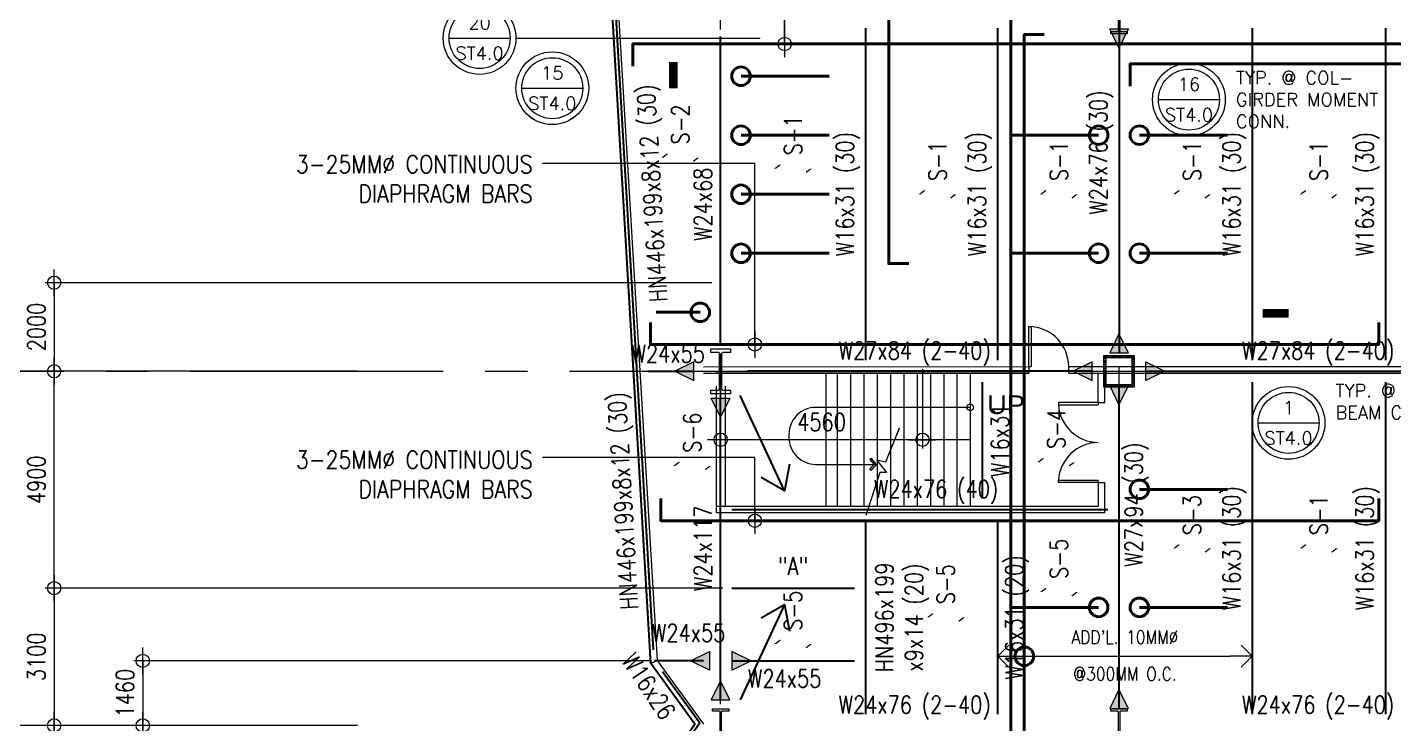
# Model space of a CAD drawing. Header units: millimetres. Extents: x -102066 to 146238, y -50253 to 85631.
# Drawn here: x -77265 to -46398, y 21551 to 37281 of the extents above; entities that cross this region are included whole.
import ezdxf
from ezdxf.enums import TextEntityAlignment as Align

# ---------------------------------------------------------------- set-up
doc = ezdxf.new("R2010")
doc.units = ezdxf.units.MM
doc.header["$MEASUREMENT"] = 0
doc.linetypes.add('CENTER2', pattern=[28.575, 19.05, -3.175, 3.175, -3.175])
doc.layers.get('0').update_dxf_attribs({"lineweight": 0})
for name, color, linetype, lineweight in [('A_ARCHITECTURAL BACKGROUND', 251, 'Continuous', 5), ('COLUMN', 4, 'Continuous', 30), ('D', 1, 'Continuous', 9), ('ELAYOUT', 4, 'Continuous', 9), ('GRIDLINES_DIM', 252, 'Continuous', 5), ('HATCH', 8, 'Continuous', 5), ('S-ANNO-DIMS', 252, 'Continuous', 5), ('S-ANNO-MARK', 2, 'Continuous', 9), ('S-ANNO-NPLT', 7, 'Continuous', 9), ('S-Anno-Symb', 143, 'Continuous', 15), ('S-Anno-Text', 52, 'Continuous', 15), ('S-BEAM', 5, 'Continuous', 30), ('S-BEAM-IDEN', 2, 'Continuous', 9), ('S-BRACE', 2, 'Continuous', 9), ('S-COLS', 2, 'Continuous', 20), ('S-CONN', 1, 'Continuous', 9), ('S_COL', 2, 'Continuous', 20), ('S_DRB', 4, 'Continuous', 40), ('S_GRID LINES', 252, 'Continuous', 5), ('S_SLAB EDGE', 2, 'Continuous', 30)]:
    doc.layers.add(name, color=color, linetype=linetype, lineweight=lineweight)
doc.styles.add('1', font='simplex.shx', dxfattribs={"width": 0.85, "height": 300})
doc.styles.add('ARIALNW', font='ARIALN.TTF')
doc.styles.add('MMTX$0$ESMX$0$X-OPTA1D', font='x-opta1d')
doc.styles.add('ROMANSX', font='ROMANS.shx', dxfattribs={"height": 0.09375})
doc.styles.add('SIMPLEX', font='SIMPLEX.shx', dxfattribs={"width": 0.8, "height": 400})
doc.dimstyles.new('DIM 200', dxfattribs={"dimtxt": 0.36, "dimasz": 0.2, "dimexe": 0.1, "dimexo": 0, "dimgap": 0.08, "dimtad": 1, "dimlfac": 2, "dimrnd": 0.005, "dimzin": 1, "dimdsep": 46, "dimtxsty": 'ARIALNW', "dimcen": 0.09, "dimclrd": 6, "dimclre": 6, "dimclrt": 13, "dimadec": 0, "dimazin": 0, "dimtfac": 1, "dimtofl": 0, "dimtmove": 2, "dimatfit": 3, "dimfxl": 1, "dimtolj": 1, "dimtzin": 0, "dimarcsym": 0})
doc.dimstyles.new('DIM_100', dxfattribs={"dimtxt": 1000, "dimasz": 2, "dimexe": 100, "dimexo": 250, "dimgap": 250, "dimtad": 1, "dimdec": 0, "dimrnd": 1, "dimdsep": 46, "dimtxsty": '1', "dimblk1": 'ESCADIM_ARW', "dimblk2": 'ESCADIM_ARW', "dimsah": 1, "dimcen": 50, "dimclrd": 256, "dimclre": 256, "dimclrt": 52, "dimadec": 0, "dimazin": 0, "dimtfac": 1, "dimtdec": 0, "dimtofl": 0, "dimtmove": 0, "dimatfit": 3, "dimldrblk": 'ESCADIM_ARW', "dimfxl": 1, "dimtolj": 1, "dimtzin": 0, "dimarcsym": 0})
doc.dimstyles.new('DIM_200', dxfattribs={"dimtxt": 400, "dimasz": 2, "dimexe": 200, "dimexo": 200, "dimgap": 200, "dimtad": 1, "dimdec": 0, "dimrnd": 1, "dimzin": 1, "dimdsep": 46, "dimtxsty": 'SIMPLEX', "dimblk1": 'ESCADIM_ARW', "dimblk2": 'ESCADIM_ARW', "dimsah": 1, "dimcen": 50, "dimclrd": 251, "dimclre": 251, "dimclrt": 52, "dimazin": 0, "dimtfac": 1, "dimtdec": 0, "dimtofl": 0, "dimtmove": 0, "dimatfit": 3, "dimldrblk": 'ESCADIM_ARW', "dimfxl": 1, "dimtolj": 1, "dimtzin": 0, "dimarcsym": 0})
doc.dimstyles.new('ESCA', dxfattribs={"dimtxt": 300, "dimasz": 1, "dimexe": 100, "dimexo": 100, "dimgap": 100, "dimtad": 1, "dimdec": 0, "dimrnd": 1, "dimdsep": 46, "dimtxsty": '1', "dimblk1": 'ESCADIM_ARW', "dimblk2": 'ESCADIM_ARW', "dimsah": 1, "dimcen": 50, "dimclrd": 256, "dimclre": 256, "dimclrt": 52, "dimadec": 0, "dimazin": 0, "dimtfac": 1, "dimtdec": 0, "dimtofl": 0, "dimtmove": 0, "dimatfit": 3, "dimldrblk": 'ESCADIM_ARW', "dimfxl": 1, "dimtolj": 1, "dimtzin": 0, "dimarcsym": 0})

# ---------------------------------------------------------------- blocks, each defined once
blk = doc.blocks.new('9F PLAN')
at = {"layer": 'A_ARCHITECTURAL BACKGROUND', "color": 251, "ltscale": 10}
for p, q in [((-1427, 25465, 0), (-2329, 40539, 0)), ((6962, 32107, 0), (6962, 33009, 0)), ((6962, 33009, 0), (7012, 33009, 0)), ((6962, 32107, 0), (6962, 33009, 0)), ((6962, 33009, 0), (7012, 33009, 0)), ((6962, 32088, 0), (6962, 32989, 0)), ((6962, 32088, 0), (6962, 32989, 0)), ((7012, 33009, 0), (7012, 32107, 0)), ((7012, 33009, 0), (7012, 32107, 0)), ((2376, 31957, 0), (2376, 28951, 0)), ((2633, 31957, 0), (2633, 28951, 0)), ((2934, 31957, 0), (2934, 28951, 0)), ((3235, 31957, 0), (3235, 28951, 0)), ((3535, 31957, 0), (3535, 28951, 0)), ((3836, 31957, 0), (3836, 28951, 0)), ((4137, 31957, 0), (4137, 28951, 0)), ((4437, 31957, 0), (4437, 28951, 0)), ((4738, 31957, 0), (4738, 28951, 0)), ((5039, 31957, 0), (5039, 28951, 0)), ((5339, 31957, 0), (5339, 28951, 0)), ((5640, 31957, 0), (5640, 28954, 0)), ((8532, 31294, 0), (7630, 31294, 0)), ((7630, 31294, 0), (7630, 31244, 0)), ((8532, 31294, 0), (7630, 31294, 0)), ((7630, 31294, 0), (7630, 31244, 0)), ((7630, 31244, 0), (8532, 31244, 0)), ((7630, 31244, 0), (8532, 31244, 0)), ((8551, 31294, 0), (7650, 31294, 0)), ((8551, 31294, 0), (7650, 31294, 0)), ((5640, 30454, 0), (2376, 30454, 0)), ((7630, 29490, 0), (7630, 29541, 0)), ((7630, 29541, 0), (8532, 29541, 0)), ((7630, 29490, 0), (7630, 29541, 0)), ((7630, 29541, 0), (8532, 29541, 0)), ((8532, 29490, 0), (7630, 29490, 0)), ((8532, 29490, 0), (7630, 29490, 0)), ((8551, 29490, 0), (7650, 29490, 0)), ((8551, 29490, 0), (7650, 29490, 0)), ((8532, 29490, 0), (8532, 29541, 0)), ((-1427, 25465, 0), (-1577, 25402, 0)), ((-383, 24028, 0), (-1427, 25465, 0))]:
    blk.add_line(p, q, dxfattribs=at)
at = {"layer": 'D', "color": 251, "ltscale": 0.5}
for p, q in [((-100, 31666), (-100, 28954, 0)), ((100, 31666), (100, 28954, 0)), ((-100, 28954, 0), (-100, 28804, 0))]:
    blk.add_line(p, q, dxfattribs=at)
at = {"layer": 'ELAYOUT', "color": 251, "linetype": 'ByBlock', "ltscale": 0.5}
for p, q in [((-390, 32104, 0), (6962, 32107, 0)), ((6962, 32107, 0), (6962, 31958, 0)), ((6962, 32107, 0), (7012, 32107, 0)), ((6962, 32107, 0), (6962, 31957, 0)), ((7864, 32107, 0), (17551, 32110, 0)), ((7864, 31957, 0), (7864, 32107, 0)), ((-390, 31954, 0), (6962, 31956, 0)), ((6962, 31957, 0), (-118, 31957, 0)), ((6962, 31957, 0), (-118, 31957, 0)), ((6962, 31957, 0), (-118, 31957, 0)), ((6962, 31957, 0), (-118, 31957, 0)), ((6962, 31957, 0), (-118, 31957, 0)), ((7864, 31957, 0), (17551, 31959, 0)), ((8532, 31294, 0), (8532, 31957, 0)), ((8682, 31294, 0), (8682, 31957, 0)), ((8532, 31294, 0), (8532, 31244, 0)), ((8532, 31294, 0), (8682, 31294, 0)), ((8532, 29490, 0), (8682, 29490, 0)), ((8532, 29490, 0), (8532, 28954, 0)), ((8682, 28804, 0), (8683, 29490, 0)), ((-100, 28954, 0), (5640, 28954, 0)), ((8682, 28804, 0), (-100, 28804, 0)), ((5640, 28954, 0), (8532, 28954, 0))]:
    blk.add_line(p, q, dxfattribs=at)
at = {"layer": 'HATCH', "color": 251, "linetype": 'ByBlock', "ltscale": 0.5}
for p, q in [((4035, 30712, 0), (3721, 29948, 0)), ((4035, 30709, 0), (3721, 29945, 0)), ((3721, 29948, 0), (3530, 29994, 0)), ((3530, 29994, 0), (3748, 29713, 0)), ((3721, 29945, 0), (3530, 29991, 0)), ((3530, 29991, 0), (3748, 29710, 0)), ((3599, 29713, 0), (3280, 28744, 0)), ((3748, 29710, 0), (3599, 29713, 0))]:
    blk.add_line(p, q, dxfattribs=at)
at = {"layer": 'HATCH', "color": 251, "linetype": 'ByBlock', "ltscale": 0.5, "elevation": 0}
blk.add_lwpolyline([(5640, 31183), (2145, 31183, 0.414214), (1544, 30581), (1544, 30499, 0.414214), (2145, 29898), (3519, 29898)], format="xyb", dxfattribs=at)
for points in [[(3519, 29898), (3400, 30034), (3368, 30010), (3469, 29898)], [(3519, 29895), (3400, 30031), (3368, 30006), (3469, 29895)], [(3519, 29898), (3400, 29761), (3368, 29786), (3469, 29898)], [(3519, 29895), (3400, 29758), (3368, 29783), (3469, 29895)]]:
    blk.add_lwpolyline(points, dxfattribs=at)
at = {"layer": 'HATCH', "color": 251, "linetype": 'ByBlock', "ltscale": 0.5}
blk.add_circle((5640, 31186, 0), 74, dxfattribs=at)
for centre, start, end in [((6949, 32096, 0), 0.6932, 86.0337), ((8543, 31307, 0), 183.9663, 269.3068), ((8543, 29477, 0), 90.6932, 176.0337)]:
    blk.add_arc(centre, 915, start, end, dxfattribs=at)
at = {"layer": 'S_SLAB EDGE', "ltscale": 0.05, "elevation": 0}
blk.add_lwpolyline([(761, 2883), (-475, 2883), (-475, 7360), (-2479, 7360), (-1577, 22651), (-582, 24028), (-1577, 25402), (-2479, 40689), (-625, 40689), (-625, 45166), (863, 45166)], dxfattribs=at)
at = {"color": 251, "style": 'MMTX$0$ESMX$0$X-OPTA1D', "text_generation_flag": 6, "width": 1.1}
blk.add_text('UP', height=420.9, rotation=180, dxfattribs=at).set_placement((6019, 31034, 0))
blk = doc.blocks.new('ESCADIM_ARW')
at = {"color": 7}
blk.add_line((-150, 0), (150, 0), dxfattribs=at)
blk.add_circle((0, 0), 75, dxfattribs=at)
blk = doc.blocks.new('*D27')
at = {"color": 251, "lineweight": -2, "ltscale": 0.05, "transparency": 16777216}
for p, q in [((-200, 32000), (-7256, 32000)), ((-7056, 28902), (-7056, 31998)), ((8050, 28900), (-7256, 28900))]:
    blk.add_line(p, q, dxfattribs=at)
at = {"layer": 'Defpoints', "color": 0, "ltscale": 0.05, "transparency": 16777216}
for p in [(-7056, 32000), (0, 32000, 0), (8250, 28900, 0)]:
    blk.add_point(p, dxfattribs=at)
at = {"color": 251, "lineweight": -2, "ltscale": 0.05, "transparency": 16777216, "xscale": 2, "yscale": 2, "zscale": 2}
for p, rotation in [((-7056, 32000), 90), ((-7056, 28900), 270)]:
    blk.add_blockref('ESCADIM_ARW', p, dxfattribs=dict(at, rotation=rotation))
at = {"color": 52, "ltscale": 0.05, "transparency": 16777216, "insert": (-7456, 30450), "char_height": 400, "attachment_point": 5, "rotation": 90, "style": 'SIMPLEX'}
blk.add_mtext('\\A1;{\\W0.8;3100}', dxfattribs=at)
blk = doc.blocks.new('*D29')
at = {"color": 251, "lineweight": -2, "ltscale": 0.05, "transparency": 16777216}
for p, q in [((-200, 32000), (-5256, 32000)), ((-5056, 30542), (-5056, 31998)), ((6444, 30540), (-5256, 30540))]:
    blk.add_line(p, q, dxfattribs=at)
at = {"layer": 'Defpoints', "color": 0, "ltscale": 0.05, "transparency": 16777216}
for p in [(-5056, 32000), (0, 32000, 0), (6644, 30540, 0)]:
    blk.add_point(p, dxfattribs=at)
at = {"color": 251, "lineweight": -2, "ltscale": 0.05, "transparency": 16777216, "xscale": 2, "yscale": 2, "zscale": 2}
for p, rotation in [((-5056, 32000), 90), ((-5056, 30540), 270)]:
    blk.add_blockref('ESCADIM_ARW', p, dxfattribs=dict(at, rotation=rotation))
at = {"color": 52, "ltscale": 0.05, "transparency": 16777216, "insert": (-5456, 31270), "char_height": 400, "attachment_point": 5, "rotation": 90, "style": 'SIMPLEX'}
blk.add_mtext('\\A1;{\\W0.8;1460}', dxfattribs=at)
blk = doc.blocks.new('*D30')
at = {"color": 251, "lineweight": -2, "ltscale": 0.05, "transparency": 16777216}
for p, q in [((8050, 35100), (-7256, 35100)), ((-7056, 35098), (-7056, 32002)), ((-200, 32000), (-7256, 32000))]:
    blk.add_line(p, q, dxfattribs=at)
at = {"layer": 'Defpoints', "color": 0, "ltscale": 0.05, "transparency": 16777216}
for p in [(8250, 35100, 0), (-7056, 32000), (0, 32000, 0)]:
    blk.add_point(p, dxfattribs=at)
at = {"color": 251, "lineweight": -2, "ltscale": 0.05, "transparency": 16777216, "xscale": 2, "yscale": 2, "zscale": 2}
for p, rotation in [((-7056, 35100), 90), ((-7056, 32000), 270)]:
    blk.add_blockref('ESCADIM_ARW', p, dxfattribs=dict(at, rotation=rotation))
at = {"color": 52, "ltscale": 0.05, "transparency": 16777216, "insert": (-7456, 33550), "char_height": 400, "attachment_point": 5, "rotation": 90, "style": 'SIMPLEX'}
blk.add_mtext('\\A1;{\\W0.8;3100}', dxfattribs=at)
blk = doc.blocks.new('*D31')
at = {"color": 251, "lineweight": -2, "ltscale": 0.05, "transparency": 16777216}
for p, q in [((6444, 33460), (-5256, 33460)), ((-5056, 33458), (-5056, 32002)), ((-200, 32000), (-5256, 32000))]:
    blk.add_line(p, q, dxfattribs=at)
at = {"layer": 'Defpoints', "color": 0, "ltscale": 0.05, "transparency": 16777216}
for p in [(6644, 33460, 0), (-5056, 32000), (0, 32000, 0)]:
    blk.add_point(p, dxfattribs=at)
at = {"color": 251, "lineweight": -2, "ltscale": 0.05, "transparency": 16777216, "xscale": 2, "yscale": 2, "zscale": 2}
for p, rotation in [((-5056, 33460), 90), ((-5056, 32000), 270)]:
    blk.add_blockref('ESCADIM_ARW', p, dxfattribs=dict(at, rotation=rotation))
at = {"color": 52, "ltscale": 0.05, "transparency": 16777216, "insert": (-5456, 32730), "char_height": 400, "attachment_point": 5, "rotation": 90, "style": 'SIMPLEX'}
blk.add_mtext('\\A1;{\\W0.8;1460}', dxfattribs=at)
blk = doc.blocks.new('*D32')
at = {"color": 251, "lineweight": -2, "ltscale": 0.05, "transparency": 16777216}
for p, q in [((-200, 40000), (-7256, 40000)), ((-7056, 35102), (-7056, 39998)), ((8050, 35100), (-7256, 35100))]:
    blk.add_line(p, q, dxfattribs=at)
at = {"layer": 'Defpoints', "color": 0, "ltscale": 0.05, "transparency": 16777216}
for p in [(-7056, 40000), (0, 40000, 0), (8250, 35100, 0)]:
    blk.add_point(p, dxfattribs=at)
at = {"color": 251, "lineweight": -2, "ltscale": 0.05, "transparency": 16777216, "xscale": 2, "yscale": 2, "zscale": 2}
for p, rotation in [((-7056, 40000), 90), ((-7056, 35100), 270)]:
    blk.add_blockref('ESCADIM_ARW', p, dxfattribs=dict(at, rotation=rotation))
at = {"color": 52, "ltscale": 0.05, "transparency": 16777216, "insert": (-7456, 37550), "char_height": 400, "attachment_point": 5, "rotation": 90, "style": 'SIMPLEX'}
blk.add_mtext('\\A1;{\\W0.8;4900}', dxfattribs=at)
blk = doc.blocks.new('*D61')
at = {"color": 251, "lineweight": -2, "ltscale": 0.05, "transparency": 16777216}
for p, q in [((-200, 32000), (-9256.27824, 32000)), ((-9056.27824, 24002), (-9056.27824, 31998)), ((-200, 24000), (-9256.27824, 24000))]:
    blk.add_line(p, q, dxfattribs=at)
at = {"layer": 'Defpoints', "color": 0, "ltscale": 0.05, "transparency": 16777216}
for p in [(-9056.27824, 32000), (0, 32000, 0), (0, 24000, 0)]:
    blk.add_point(p, dxfattribs=at)
at = {"color": 251, "lineweight": -2, "ltscale": 0.05, "transparency": 16777216, "xscale": 2, "yscale": 2, "zscale": 2}
for p, rotation in [((-9056.27824, 32000), 90), ((-9056.27824, 24000), 270)]:
    blk.add_blockref('ESCADIM_ARW', p, dxfattribs=dict(at, rotation=rotation))
at = {"color": 52, "ltscale": 0.05, "transparency": 16777216, "insert": (-9456.27824, 28000), "char_height": 400, "attachment_point": 5, "rotation": 90, "style": 'SIMPLEX'}
blk.add_mtext('\\A1;{\\W0.8;8000}', dxfattribs=at)
blk = doc.blocks.new('*D62')
at = {"color": 251, "lineweight": -2, "ltscale": 0.05, "transparency": 16777216}
for p, q in [((-200, 40000), (-9256.27824, 40000)), ((-9056.27824, 32002), (-9056.27824, 39998)), ((-200, 32000), (-9256.27824, 32000))]:
    blk.add_line(p, q, dxfattribs=at)
at = {"layer": 'Defpoints', "color": 0, "ltscale": 0.05, "transparency": 16777216}
for p in [(-9056.27824, 40000), (0, 40000, 0), (0, 32000, 0)]:
    blk.add_point(p, dxfattribs=at)
at = {"color": 251, "lineweight": -2, "ltscale": 0.05, "transparency": 16777216, "xscale": 2, "yscale": 2, "zscale": 2}
for p, rotation in [((-9056.27824, 40000), 90), ((-9056.27824, 32000), 270)]:
    blk.add_blockref('ESCADIM_ARW', p, dxfattribs=dict(at, rotation=rotation))
at = {"color": 52, "ltscale": 0.05, "transparency": 16777216, "insert": (-9456.27824, 36000), "char_height": 400, "attachment_point": 5, "rotation": 90, "style": 'SIMPLEX'}
blk.add_mtext('\\A1;{\\W0.8;8000}', dxfattribs=at)
blk = doc.blocks.new('*D63')
at = {"color": 251, "lineweight": -2, "ltscale": 0.05, "transparency": 16777216}
for p, q in [((-200, 48000), (-9256.27824, 48000)), ((-9056.27824, 40002), (-9056.27824, 47998)), ((-200, 40000), (-9256.27824, 40000))]:
    blk.add_line(p, q, dxfattribs=at)
at = {"layer": 'Defpoints', "color": 0, "ltscale": 0.05, "transparency": 16777216}
for p in [(-9056.27824, 48000), (0, 48000, 0), (0, 40000, 0)]:
    blk.add_point(p, dxfattribs=at)
at = {"color": 251, "lineweight": -2, "ltscale": 0.05, "transparency": 16777216, "xscale": 2, "yscale": 2, "zscale": 2}
for p, rotation in [((-9056.27824, 48000), 90), ((-9056.27824, 40000), 270)]:
    blk.add_blockref('ESCADIM_ARW', p, dxfattribs=dict(at, rotation=rotation))
at = {"color": 52, "ltscale": 0.05, "transparency": 16777216, "insert": (-9456.27824, 44000), "char_height": 400, "attachment_point": 5, "rotation": 90, "style": 'SIMPLEX'}
blk.add_mtext('\\A1;{\\W0.8;8000}', dxfattribs=at)
blk = doc.blocks.new('*D64')
at = {"color": 251, "lineweight": -2, "ltscale": 0.05, "transparency": 16777216}
for p, q in [((-200, 56000), (-9256.27824, 56000)), ((-9056.27824, 48002), (-9056.27824, 55998)), ((-200, 48000), (-9256.27824, 48000))]:
    blk.add_line(p, q, dxfattribs=at)
at = {"layer": 'Defpoints', "color": 0, "ltscale": 0.05, "transparency": 16777216}
for p in [(-9056.27824, 56000), (0, 56000, 0), (0, 48000, 0)]:
    blk.add_point(p, dxfattribs=at)
at = {"color": 251, "lineweight": -2, "ltscale": 0.05, "transparency": 16777216, "xscale": 2, "yscale": 2, "zscale": 2}
for p, rotation in [((-9056.27824, 56000), 90), ((-9056.27824, 48000), 270)]:
    blk.add_blockref('ESCADIM_ARW', p, dxfattribs=dict(at, rotation=rotation))
at = {"color": 52, "ltscale": 0.05, "transparency": 16777216, "insert": (-9456.27824, 52000), "char_height": 400, "attachment_point": 5, "rotation": 90, "style": 'SIMPLEX'}
blk.add_mtext('\\A1;{\\W0.8;8000}', dxfattribs=at)
blk = doc.blocks.new('*D73')
at = {"color": 251, "lineweight": -2, "ltscale": 0.05, "transparency": 16777216}
for p, q in [((7800, 42000), (-7256.27824, 42000)), ((-7056.27824, 41998), (-7056.27824, 40002)), ((-200, 40000), (-7256.27824, 40000))]:
    blk.add_line(p, q, dxfattribs=at)
at = {"layer": 'Defpoints', "color": 0, "ltscale": 0.05, "transparency": 16777216}
for p in [(8000, 42000, 0), (-7056.27824, 40000), (0, 40000, 0)]:
    blk.add_point(p, dxfattribs=at)
at = {"color": 251, "lineweight": -2, "ltscale": 0.05, "transparency": 16777216, "xscale": 2, "yscale": 2, "zscale": 2}
for p, rotation in [((-7056.27824, 42000), 90), ((-7056.27824, 40000), 270)]:
    blk.add_blockref('ESCADIM_ARW', p, dxfattribs=dict(at, rotation=rotation))
at = {"color": 52, "ltscale": 0.05, "transparency": 16777216, "insert": (-7456.27824, 41000), "char_height": 400, "attachment_point": 5, "rotation": 90, "style": 'SIMPLEX'}
blk.add_mtext('\\A1;{\\W0.8;2000}', dxfattribs=at)
blk = doc.blocks.new('*D74')
at = {"color": 251, "lineweight": -2, "ltscale": 0.05, "transparency": 16777216}
for p, q in [((8000, 40404), (8000, 38254)), ((12560, 40051), (12560, 38254)), ((12558, 38454), (8002, 38454))]:
    blk.add_line(p, q, dxfattribs=at)
at = {"layer": 'Defpoints', "color": 0, "ltscale": 0.05, "transparency": 16777216}
for p in [(8000, 40604, -107), (12560, 40251, -107), (8000, 38454)]:
    blk.add_point(p, dxfattribs=at)
at = {"color": 251, "lineweight": -2, "ltscale": 0.05, "transparency": 16777216, "xscale": 2, "yscale": 2, "zscale": 2, "rotation": 180}
blk.add_blockref('ESCADIM_ARW', (8000, 38454), dxfattribs=at)
at = {"color": 251, "lineweight": -2, "ltscale": 0.05, "transparency": 16777216, "xscale": 2, "yscale": 2, "zscale": 2}
blk.add_blockref('ESCADIM_ARW', (12560, 38454), dxfattribs=at)
at = {"color": 52, "ltscale": 0.05, "transparency": 16777216, "insert": (10280, 38854), "char_height": 400, "attachment_point": 5, "style": 'SIMPLEX'}
blk.add_mtext('\\A1;4560', dxfattribs=at)
blk = doc.blocks.new('9F COLUMN LAYOUT')
at = {"layer": 'HATCH', "ltscale": 0.05}
h = blk.add_hatch(dxfattribs=at)
h.set_pattern_fill('ANSI31', color=256, scale=250, style=0)
h.set_pattern_definition([(45, (50219.336, 27360.09), (-22.097087, 22.097087), [])])
h.paths.add_polyline_path([(16699, 39702), (17299, 39702), (17299, 40302), (16699, 40302)], flags=16)
h.paths.add_polyline_path([(16649, 39652), (17349, 39652), (17349, 40352), (16649, 40352)])
at = {"layer": 'S-COLS', "ltscale": 0.5, "elevation": 0}
for points in [[(16649, 39652), (17349, 39652), (17349, 40352), (16649, 40352)], [(16699, 39702), (17299, 39702), (17299, 40302), (16699, 40302)]]:
    blk.add_lwpolyline(points, close=True, dxfattribs=at)
at = {"layer": 'S_COL', "ltscale": 0.05}
for points in [[(17000, 48376), (17183, 48376), (17183, 48323), (17033, 48323, 0.414214), (17015, 48305), (17015, 47695, 0.414214), (17033, 47677), (17183, 47677), (17183, 47624), (16817, 47624), (16817, 47677), (16967, 47677, 0.414214), (16985, 47695), (16985, 48305, 0.414214), (16967, 48323), (16817, 48323), (16817, 48376), (17000, 48376)], [(8000, 40507), (8221, 40507), (8221, 40425), (8052, 40425, 0.414214), (8023, 40396), (8023, 39606, 0.414214), (8052, 39577), (8221, 39577), (8221, 39495), (7779, 39495), (7779, 39577), (7948, 39577, 0.414214), (7977, 39606), (7977, 40396, 0.414214), (7948, 40425), (7779, 40425), (7779, 40507), (8000, 40507)]]:
    blk.add_lwpolyline(points, format="xyb", dxfattribs=at)
at = {"layer": 'S_COL', "ltscale": 0.05, "elevation": 0}
for points in [[(8000, 32374), (8182, 32374), (8182, 32325), (8031, 32325, 0.414214), (8013, 32307), (8013, 31696, 0.414214), (8031, 31679), (8182, 31679), (8182, 31630), (7818, 31630), (7818, 31679), (7969, 31679, 0.414214), (7987, 31696), (7987, 32307, 0.414214), (7969, 32325), (7818, 32325), (7818, 32374), (8000, 32374)], [(17000, 32376), (17183, 32376), (17183, 32323), (17033, 32323, 0.414214), (17015, 32305), (17015, 31695, 0.414214), (17033, 31677), (17183, 31677), (17183, 31624), (16817, 31624), (16817, 31677), (16967, 31677, 0.414214), (16985, 31695), (16985, 32305, 0.414214), (16967, 32323), (16817, 32323), (16817, 32376), (17000, 32376)]]:
    blk.add_lwpolyline(points, format="xyb", dxfattribs=at)
blk = doc.blocks.new('Bubble')
at = {"layer": 'S-ANNO-NPLT'}
blk.add_circle((0, 0), 0.2608, dxfattribs=at)
at = {"layer": 'S-Anno-Symb', "color": 0}
blk.add_line((-0.2188, 0), (0.2188, 0), dxfattribs=at)
blk.add_circle((0, 0), 0.2187, dxfattribs=at)
at = {"layer": 'S-Anno-Symb', "style": 'ROMANSX'}
for tag, p in [('1', (0, 0.1094)), ('S1', (0, -0.1094))]:
    blk.add_attdef(tag, text='', height=0.0937, dxfattribs=at).set_placement(p, align=Align.MIDDLE_CENTER)
at = {"layer": 'S-Anno-Symb', "style": 'ROMANSX', "width": 1.018385, "flags": 8}
blk.add_attdef('LONG', text='', height=0.0937, dxfattribs=at).set_placement((-0.1796, -0.1249), (0.1796, -0.1249), align=Align.FIT)
blk = doc.blocks.new('_Open90')
at = {"color": 0, "linetype": 'ByBlock', "lineweight": -2}
for p, q in [((0, 0), (-1, 0)), ((-0.5, 0.5), (0, 0)), ((0, 0), (-0.5, -0.5))]:
    blk.add_line(p, q, dxfattribs=at)
blk = doc.blocks.new('*D75')
at = {"lineweight": -2, "ltscale": 0.5, "transparency": 16777216}
blk.add_line((14759, 33565), (19508, 33565), dxfattribs=at)
at = {"layer": 'Defpoints', "color": 0, "ltscale": 0.5, "transparency": 16777216}
for p in [(14259, 33565, 0), (20008, 33565, 0), (20008, 33565)]:
    blk.add_point(p, dxfattribs=at)
at = {"lineweight": -2, "ltscale": 0.5, "transparency": 16777216, "xscale": 500, "yscale": 500, "zscale": 500, "rotation": 180}
blk.add_blockref('_Open90', (14259, 33565), dxfattribs=at)
at = {"lineweight": -2, "ltscale": 0.5, "transparency": 16777216, "xscale": 500, "yscale": 500, "zscale": 500}
blk.add_blockref('_Open90', (20008, 33565), dxfattribs=at)
at = {"color": 52, "ltscale": 0.5, "transparency": 16777216, "char_height": 300, "attachment_point": 5, "style": '1'}
for s, insert in [("\\A1;ADD'L. 10MM%%C", (17133, 33994)), ('\\A1;@300MM O.C. ', (17133, 33165))]:
    blk.add_mtext(s, dxfattribs=dict(at, insert=insert))
blk = doc.blocks.new('DIM_GRIDLINES_2')
at = {"layer": 'GRIDLINES_DIM', "linetype": 'CENTER2', "ltscale": 300}
for p, q in [((8000, -10379.6), (8000, 63813, 0)), ((17000, -10379.6), (17000, 63813, 0)), ((-12556.3, 40000, 0), (50790.7, 40000, 0))]:
    blk.add_line(p, q, dxfattribs=at)
at = {"ltscale": 0.05}
for base, p1, p2, angle, picture, middle in [((-9056.3, 56000, 0), (0, 48000, 0), (0, 56000, 0), 90, '*D64', (-9456.3, 52000, 0)), ((-9056.3, 48000, 0), (0, 40000, 0), (0, 48000, 0), 90, '*D63', (-9456.3, 44000, 0)), ((-7056.3, 40000, 0), (8000, 42000, 0), (0, 40000, 0), 270, '*D73', (-7456.3, 41000, 0)), ((-9056.3, 40000, 0), (0, 32000, 0), (0, 40000, 0), 90, '*D62', (-9456.3, 36000, 0)), ((-7056.3, 40000, 0), (8250, 35099.6, 0), (0, 40000, 0), 90, '*D32', (-7456.3, 37549.8, 0)), ((-7056.3, 32000, 0), (8250, 35099.6, 0), (0, 32000, 0), 270, '*D30', (-7456.3, 33549.8, 0)), ((-9056.3, 32000, 0), (0, 24000, 0), (0, 32000, 0), 90, '*D61', (-9456.3, 28000, 0)), ((-7056.3, 32000, 0), (8250, 28900.4, 0), (0, 32000, 0), 90, '*D27', (-7456.3, 30450.2, 0))]:
    dim = blk.add_linear_dim(base=base, p1=p1, p2=p2, angle=angle, text='{\\W0.8;<>}', dimstyle='DIM_200', dxfattribs=at)
    dim.commit()
    dim.dimension.update_dxf_attribs({"geometry": picture, "text_midpoint": middle})
dim = blk.add_linear_dim(base=(8000, 38454, 106.7), p1=(12560, 40250.8, 0), p2=(8000, 40604.3, 0), dimstyle='DIM_200', dxfattribs=at)
dim.commit()
dim.dimension.update_dxf_attribs({"geometry": '*D74', "text_midpoint": (10280, 38854, 106.7)})
for p1, angle, picture, middle in [((6644.4, 33459.6, 0), 270, '*D31', (-5056.3, 32729.8, 0)), ((6644.4, 30540.4, 0), 90, '*D29', (-5056.3, 31270.2, 0))]:
    dim = blk.add_linear_dim(base=(-5056.3, 32000, 0), p1=p1, p2=(0, 32000, 0), angle=angle, text='{\\W0.8;<>}', dimstyle='DIM_200', dxfattribs=at)
    dim.commit()
    dim.dimension.update_dxf_attribs({"geometry": picture, "text_midpoint": middle, "dimtype": 128})
blk = doc.blocks.new('9F FRAMING PLAN2')
at = {"layer": 'S-CONN'}
for points in [[(-52813, 37249), (-52603, 36820), (-52392, 37249)], [(-52813, 29926), (-52603, 30355), (-52392, 29926)], [(-62208, 29301), (-62637, 29511), (-62208, 29722)], [(-53208, 29301), (-53637, 29511), (-53208, 29721)], [(-51996, 29303), (-51567, 29513), (-51996, 29724)], [(-52813, 29190), (-52603, 28761), (-52392, 29190)], [(-61813, 28905), (-61603, 28476), (-61392, 28905)], [(-61852, 23181), (-62281, 22971), (-61852, 22760)], [(-61352, 23181), (-60923, 22971), (-61352, 22760)], [(-61813, 22091), (-61602, 22520), (-61392, 22091)], [(-52813, 21892), (-52603, 22321), (-52392, 21892)]]:
    blk.add_hatch(color=256, dxfattribs=at).paths.add_polyline_path(points)
at = {"layer": 'S-BEAM'}
for p, q in [((-63120, 23220, -107), (-63962, 37511, -107)), ((-61602, 30117, -107), (-61602, 37072, -107)), ((-58328, 37260, -107), (-58328, 29764, -107)), ((-55344, 37260, -107), (-55344, 29763, -107)), ((-52602, 37249, -107), (-52602, 29926, -107)), ((-49594, 37260, -107), (-49594, 29762, -107)), ((-46585, 37260, -107), (-46585, 29762, -107)), ((-63245, 29511, -107), (-62208, 29512, -107)), ((-53208, 29512, -107), (-60996, 29511, -107)), ((-51996, 29514, -107), (-44208, 29510, -107)), ((-55689, 26636, -107), (-55689, 29263, -107)), ((-52602, 21892, -107), (-52602, 29190, -107)), ((-49594, 29262, -107), (-49594, 21763, -107)), ((-46585, 29262, -107), (-46585, 21763, -107)), ((-61602, 22091, -107), (-61602, 28905, -107)), ((-61352, 26386, -107), (-52852, 26386, -107)), ((-58328, 26136, -107), (-58328, 21764, -107)), ((-55344, 26136, -107), (-55344, 21764, -107)), ((-61352, 24611, -107), (-58578, 24611, -107)), ((-61989, 22971, -107), (-63099, 22971, -107)), ((-61352, 22970, -107), (-58578, 22970, -107)), ((-62074, 21565, -107), (-62913, 22720, -107)), ((-62074, 21565, -107), (-62917, 20404, -107))]:
    blk.add_line(p, q, dxfattribs=at)
at = {"layer": 'S-CONN', "color": 1, "elevation": -107}
for points in [[(-52392, 37249), (-52603, 36820), (-52813, 37249), (-52391, 37249)], [(-52392, 29926), (-52603, 30355), (-52813, 29926), (-52391, 29926)], [(-62208, 29722), (-62637, 29511), (-62208, 29301), (-62208, 29723)], [(-53208, 29721), (-53637, 29511), (-53208, 29301), (-53208, 29722)], [(-51996, 29724), (-51567, 29513), (-51996, 29303), (-51996, 29725)], [(-52392, 29190), (-52603, 28761), (-52813, 29190), (-52391, 29190)], [(-61392, 28905), (-61603, 28476), (-61813, 28905), (-61391, 28905)], [(-61852, 22760), (-62281, 22971), (-61852, 23181), (-61852, 22759)], [(-61352, 22760), (-60923, 22971), (-61352, 23181), (-61352, 22759)], [(-61392, 22091), (-61602, 22520), (-61813, 22091), (-61391, 22091)], [(-52392, 21892), (-52603, 22321), (-52813, 21892), (-52391, 21892)]]:
    blk.add_lwpolyline(points, dxfattribs=at)
at = {"layer": 'S-BRACE', "ltscale": 0.5}
for points in [[(-60158, 26811, -107), (-61161, 28962, -107)], [(-60158, 24243, -107), (-61161, 22091, -107)]]:
    blk.add_leader(points, dimstyle='DIM 200', override={"dimasz": 500, "dimtad": 0, "dimclrd": 2, "dimldrblk": 'Open90', "dimfxl": 0.18}, dxfattribs=at)
blk = doc.blocks.new("ADD' L BARS")
at = {"layer": 'S_DRB'}
for p, q in [((10450, 46666.4, 0), (8460.4, 46666.4, 0)), ((10450.1, 45333.2, 0), (8460.5, 45333.2, 0)), ((10450.3, 43999.9, 0), (8460.7, 43999.9, 0)), ((10450.4, 42666.6, 0), (8460.8, 42666.6, 0)), ((6544.2, 41333.3, 0), (7539, 41333.3, 0))]:
    blk.add_line(p, q, dxfattribs=at)
at = {"layer": 'S_DRB', "color": 4, "elevation": 0}
for points in [[(12248.4, 42434.3), (11798.4, 42434.3), (11799.7, 55606.9), (12249.7, 55606.9)], [(15310.1, 24150), (14860.1, 24150), (14860.1, 47606.7), (15310.1, 47606.7)], [(46351.2, 46894.5), (46351.2, 47394.5), (6014.4, 47394.5), (6014.4, 46894.5)], [(46001.2, 46444.5), (46001.2, 46944.5), (17250, 46944.5), (17250, 46444.5)], [(22866.9, 41106.8), (22866.9, 40606.8), (6414.9, 40606.8), (6414.9, 41106.8)], [(22866.9, 37126.5), (22866.9, 36626.5), (6649.7, 36626.5), (6649.7, 37126.5)]]:
    blk.add_lwpolyline(points, dxfattribs=at)
at = {"layer": 'S_DRB'}
for centre in [(8460.4, 46666.4, 0), (8460.5, 45333.2, 0), (8460.7, 43999.9, 0), (8460.8, 42666.6, 0), (7539, 41333.3, 0), (14860.1, 33565.1, 0)]:
    blk.add_circle(centre, 210.4, dxfattribs=at)
at = {"layer": 'S-BEAM-IDEN', "char_height": 400, "attachment_point": 3, "style": '1'}
for insert in [(3752.1, 44877.2, -106.7), (3752.1, 38204.3, 0)]:
    blk.add_mtext_dynamic_manual_height_columns('3-25MM∅ CONTINUOUS \\PDIAPHRAGM BARS', width=8791.578, gutter_width=1, heights=[0], dxfattribs=dict(at, insert=insert))
at = {"ltscale": 0.5}
dim = blk.add_linear_dim(base=(20008.5, 33565.1, 0), p1=(14258.5, 33565.1, 0), p2=(20008.5, 33565.1, 0), text="ADD'L. 10MM%%C\\X@300MM O.C. ", dimstyle='DIM_100', override={"dimasz": 500, "dimexo": 100, "dimblk1": 'Open90', "dimblk2": 'Open90', "dimse1": 1, "dimse2": 1}, dxfattribs=at)
dim.commit()
dim.dimension.update_dxf_attribs({"geometry": '*D75', "text_midpoint": (17133.5, 33565.1, 0)})
at = {"layer": 'S-ANNO-DIMS', "color": 4}
for points in [[(9446.3, 47394.5, 0), (9446.3, 51424.2, 0), (3976.4, 51424.2, 0)], [(8775, 40606.8, 0), (8775, 44693.1, 0), (3976.4, 44693.1, 0)], [(8775, 36626.5, 0), (8775, 38051.6, 0), (3976.4, 38051.6, 0)]]:
    blk.add_leader(points, dimstyle='ESCA', override={"dimasz": 2, "dimtad": 0, "dimfxl": 0.0625}, dxfattribs=at)

msp = doc.modelspace()

# ---------------------------------------------------------------- linework, layer by layer
at = {"layer": 'S-ANNO-MARK'}
for points, elevation in [([(-62805.95192, 34424.34384, 29.99952, 29.99952, 0), (-62918.99625, 34337.34271, 0, 0, 0), (-62109.4187, 34337.34271, 29.99952, 29.99952, 0), (-62222.46303, 34250.34158, 0, 0, 0)], -106.73929), ([(-56992.89981, 33597.09033, 29.99952, 29.99952, 0), (-57105.94414, 33510.08919, 0, 0, 0), (-56296.36659, 33510.08919, 29.99952, 29.99952, 0), (-56409.41092, 33423.08806, 0, 0, 0)], -106.73929), ([(-54251.40553, 33597.09033, 29.99952, 29.99952, 0), (-54364.44986, 33510.08919, 0, 0, 0), (-53554.87231, 33510.08919, 29.99952, 29.99952, 0), (-53667.91664, 33423.08806, 0, 0, 0)], -106.73929), ([(-51242.94538, 33597.09033, 29.99952, 29.99952, 0), (-51355.98971, 33510.08919, 0, 0, 0), (-50546.41216, 33510.08919, 29.99952, 29.99952, 0), (-50659.45649, 33423.08806, 0, 0, 0)], -106.73929), ([(-48381.32587, 33597.09033, 29.99952, 29.99952, 0), (-48494.3702, 33510.08919, 0, 0, 0), (-47684.79265, 33510.08919, 29.99952, 29.99952, 0), (-47797.83697, 33423.08806, 0, 0, 0)], -106.7393), ([(-62533.89122, 27462.45043, 29.99952, 29.99952, 0), (-62646.93555, 27375.44929, 0, 0, 0), (-61837.358, 27375.44929, 29.99952, 29.99952, 0), (-61950.40233, 27288.44816, 0, 0, 0)], 0.00001), ([(-54312.74451, 27544.98766, 29.99952, 29.99952, 0), (-54425.78884, 27457.98652, 0, 0, 0), (-53616.21129, 27457.98652, 29.99952, 29.99952, 0), (-53729.25562, 27370.98539, 0, 0, 0)], 0.00001), ([(-51242.94538, 25597.32928, 29.99952, 29.99952, 0), (-51355.98971, 25510.32815, 0, 0, 0), (-50546.41216, 25510.32815, 29.99952, 29.99952, 0), (-50659.45649, 25423.32701, 0, 0, 0)], -106.73929), ([(-48381.32587, 25597.32928, 29.99952, 29.99952, 0), (-48494.3702, 25510.32815, 0, 0, 0), (-47684.79265, 25510.32815, 29.99952, 29.99952, 0), (-47797.83697, 25423.32701, 0, 0, 0)], -106.7393), ([(-54251.40553, 24609.76657, 29.99952, 29.99952, 0), (-54364.44986, 24522.76544, 0, 0, 0), (-53554.87231, 24522.76544, 29.99952, 29.99952, 0), (-53667.91664, 24435.76431, 0, 0, 0)], -106.73929), ([(-54251.40553, 24609.76657, 29.99952, 29.99952, 0), (-54364.44986, 24522.76544, 0, 0, 0), (-53554.87231, 24522.76544, 29.99952, 29.99952, 0), (-53667.91664, 24435.76431, 0, 0, 0)], -106.73929), ([(-56807.67213, 24037.03576, 29.99952, 29.99952, 0), (-56920.71646, 23950.03463, 0, 0, 0), (-56111.13891, 23950.03463, 29.99952, 29.99952, 0), (-56224.18324, 23863.03349, 0, 0, 0)], -106.73929), ([(-60256.59489, 23439.04441, 29.99952, 29.99952, 0), (-60369.63922, 23352.04327, 0, 0, 0), (-59560.06167, 23352.04327, 29.99952, 29.99952, 0), (-59673.10599, 23265.04214, 0, 0, 0)], -106.73932)]:
    msp.add_lwpolyline(points, format="xyseb", dxfattribs=dict(at, elevation=elevation))
for points in [[(-62533.89122, 27462.45043, 29.99952, 29.99952, 0), (-62646.93555, 27375.44929, 0, 0, 0), (-61837.358, 27375.44929, 29.99952, 29.99952, 0), (-61950.40233, 27288.44816, 0, 0, 0)], [(-54312.74451, 27544.98766, 29.99952, 29.99952, 0), (-54425.78884, 27457.98652, 0, 0, 0), (-53616.21129, 27457.98652, 29.99952, 29.99952, 0), (-53729.25562, 27370.98539, 0, 0, 0)]]:
    msp.add_lwpolyline(points, format="xyseb", dxfattribs=at)
at = {"layer": 'S-ANNO-NPLT'}
for centre in [(-67047.64648, 37039.27885, -106.73929), (-65404.91453, 35906.05242, -106.73928), (-51022.65932, 35648.55966, -106.73929), (-48772.44552, 28345.93288, -106.7393)]:
    msp.add_circle(centre, 821.36597, dxfattribs=at)
at = {"layer": 'S-Anno-Symb', "linetype": 'ByBlock'}
msp.add_line((-66226.2805, 37039.27885, -106.73929), (-60709.26462, 37039.27885, -106.73929), dxfattribs=at)
for points, elevation in [([(-51022.65932, 36469.92564, 0, 0, 0), (-51022.65932, 38822.80702, 196.07256, 196.07256, 0), (-51610.877, 38822.80702, 0, 0, 0)], -106.73928), ([(-60709.26462, 37039.27885, 0, 0, 0), (-60709.26462, 38384.25487, 196.07256, 196.07256, 0), (-61297.4823, 38384.25487, 0, 0, 0)], -106.73929), ([(-64583.54856, 35906.05242, 0, 0, 0), (-62672.69359, 35906.05242, 196.07256, 196.07256, 0), (-62672.69359, 36494.2701, 0, 0, 0)], -106.73928), ([(-48772.44552, 29167.29885, 0, 0, 0), (-48772.44552, 30822.80702, 196.07256, 196.07256, 0), (-49360.6632, 30822.80702, 0, 0, 0)], -106.7393)]:
    msp.add_lwpolyline(points, format="xyseb", dxfattribs=dict(at, elevation=elevation))
at = {"layer": 'S-COLS', "elevation": -106.73927}
msp.add_lwpolyline([(-60256.69482, 34178.61202, 29.99952, 29.99952, 0), (-60369.73915, 34091.61089, 0, 0, 0), (-59560.1616, 34091.61089, 29.99952, 29.99952, 0), (-59673.20593, 34004.60975, 0, 0, 0)], format="xyseb", dxfattribs=at)
at = {"layer": 'S_DRB'}
for p, q in [((-55052.27165, 34844.60041, -106.73929), (-53062.63867, 34844.60041, -106.73929)), ((-50152.27165, 34844.60041, -106.73929), (-52141.90463, 34844.60041, -106.73929)), ((-55052.27165, 32177.93374, -106.73929), (-53062.63867, 32177.93374, -106.73929)), ((-50152.27165, 32177.93374, -106.73929), (-52141.90463, 32177.93374, -106.73929)), ((-50152.27165, 26844.60041, -106.73928), (-52141.90463, 26844.60041, -106.73928)), ((-55052.27165, 24177.93374, -106.73928), (-53062.63867, 24177.93374, -106.73928)), ((-50152.27165, 24177.93374, -106.73928), (-52141.90463, 24177.93374, -106.73928))]:
    msp.add_line(p, q, dxfattribs=at)
at = {"layer": 'S_DRB', "color": 4}
for points, elevation in [([(-54593.76593, -2059.38124), (-55043.76593, -2059.38124), (-55043.76593, 45116.54272), (-54593.76593, 45116.54272)], -106.73929), ([(-23251.02774, 36404.14724), (-23251.02774, 36904.14724), (-63587.83627, 36904.14724), (-63587.83627, 36404.14724)], -106.7393)]:
    msp.add_lwpolyline(points, dxfattribs=dict(at, elevation=elevation))
at = {"layer": 'S_DRB'}
for centre in [(-53062.63867, 34844.60041, -106.73929), (-52141.90463, 34844.60041, -106.73929), (-53062.63867, 32177.93374, -106.73929), (-52141.90463, 32177.93374, -106.73929), (-52141.90463, 26844.60041, -106.73928), (-53062.63867, 24177.93374, -106.73928), (-52141.90463, 24177.93374, -106.73928)]:
    msp.add_circle(centre, 210.36702, dxfattribs=at)

# ---------------------------------------------------------------- block references
at = {"layer": 'A_ARCHITECTURAL BACKGROUND'}
msp.add_blockref('9F PLAN', (-61602.27165, -2488.73292, -106.73929), dxfattribs=at)
at = {"layer": 'COLUMN'}
msp.add_blockref('9F FRAMING PLAN2', (0, 0), dxfattribs=at)
at = {"layer": 'S-Anno-Symb', "xscale": 3149.760000000242, "yscale": 3149.760000000242, "zscale": 3149.760000000242}
for p, values in [((-67047.64648, 37039.27885, -106.73929), {'1': '20', 'S1': 'ST4.0'}), ((-65404.91453, 35906.05242, -106.73928), {'1': '15', 'S1': 'ST4.0'}), ((-51022.65932, 35648.55966, -106.73929), {'1': '16', 'S1': 'ST4.0'}), ((-48772.44552, 28345.93288, -106.7393), {'1': '1', 'S1': 'ST4.0'})]:
    msp.add_blockref('Bubble', p, dxfattribs=at).add_auto_attribs(values)
at = {"layer": 'S-Anno-Text'}
msp.add_blockref('9F COLUMN LAYOUT', (-69602.27165, -10490.36124, -106.73929), dxfattribs=at)
at = {"layer": 'S-BRACE'}
msp.add_blockref("ADD' L BARS", (-69602.27165, -10490.36124, -106.73929), dxfattribs=at)
at = {"layer": 'S_GRID LINES'}
msp.add_blockref('DIM_GRIDLINES_2', (-69602.27165, -10488.73292, -106.73929), dxfattribs=at)

# ---------------------------------------------------------------- texts
at = {"layer": 'S-ANNO-DIMS', "color": 52, "char_height": 400, "attachment_point": 5, "style": 'SIMPLEX'}
for s, insert, rotation in [('\\A1;{\\W0.8;HN446x199x8x12 (30)}', (-63085.47393, 33535.08145, -106.73929), 93.423878219), ('\\A1;\\pxqc;S-2', (-62514.20748, 35087.34271, -106.73929), 90), ('\\A1;{\\W0.8;W24x76 (30)}', (-53002.27165, 34450.96648, -213.47858), 90), ('\\A1;\\pxqc;{\\W0.8;S-1}', (-59964.95037, 34841.61089, -106.73927), 90), ('\\A1;{\\W0.8;W16x31 (30)}', (-58727.6291, 33511.94062, -106.7393), 90), ('\\A1;\\pxqc;{\\W0.8;S-1}', (-56701.15537, 34260.08919, -106.73929), 90), ('\\A1;{\\W0.8;W16x31 (30)}', (-55743.76593, 33511.94062, -106.73931), 90), ('\\A1;\\pxqc;{\\W0.8;S-1}', (-53959.66108, 34260.08919, -106.73929), 90), ('\\A1;\\pxqc;{\\W0.8;S-1}', (-50951.20093, 34260.08919, -106.73929), 90), ('\\A1;{\\W0.8;W16x31 (30)}', (-49993.8115, 33511.94062, -106.7393), 90), ('\\A1;\\pxqc;{\\W0.8;S-1}', (-48089.58142, 34260.08919, -106.7393), 90), ('\\A1;{\\W0.8;W16x31 (30)}', (-46985.35135, 33511.94062, -106.7393), 90), ('\\A1;{\\W0.8;HN446x199x8x12 (30)}', (-63743.90607, 26583.45893, -106.73928), 93.423878219), ('\\A1;\\pxqc;S-6', (-62242.14677, 28125.44929), 90), ('\\A1;{\\W0.8;W16x31}', (-55289.3822, 27949.79541, -106.73931), 90), ('\\A1;\\pxqc;S-4', (-54021.00007, 28207.98652), 90), ('\\A1;{\\W0.8;W27x94 (30)}', (-52202.27165, 26498.4741, -106.7393), 90), ('\\A1;{\\W0.8;W16x31 (30)}', (-49993.8115, 25512.81478, -213.47858), 90), ('\\A1;{\\W0.8;W16x31 (30)}', (-46985.35135, 25512.81478, -106.7393), 90), ('\\A1;\\pxqc;S-3', (-50951.20093, 26260.32815, -106.73929), 90), ('\\A1;\\pxqc;{\\W0.8;S-1}', (-48089.58142, 26260.32815, -106.7393), 90), ('\\A1;{\\W0.8;W24x117}', (-62002.27165, 25509.92947, -106.73929), 90), ('\\A1;\\pxqc;S-5', (-53959.66108, 25272.76544, -106.73929), 90), ('\\A1;{\\W0.8;HN496x199\\Px9x14 (20)}', (-57501.03252, 23950.24218, -106.7393), 90), ('\\A1;\\pxqc;S-5', (-56515.92769, 24700.03463, -106.73929), 90), ('\\A1;{\\W0.8;W16x31 (20)}', (-54902.81217, 23950.03463, -106.73931), 90), ('\\A1;\\pxqc;S-5', (-59964.85044, 24102.04327, -106.73932), 90), ('\\A1;W16x26', (-63227.102, 22399.27245, -106.73928), 303.931635353)]:
    msp.add_mtext(s, dxfattribs=dict(at, insert=insert, rotation=rotation))
for s, insert in [('\\A1;W27x84 (2-40)', (-57218.12509, 29911.40916, -106.7393)), ('\\A1;W27x84 (2-40)', (-48102.27165, 29912.1096, -106.7393)), ('\\A1;W24x55', (-62788.11587, 29908.69475, -106.73928)), ('\\A1;{\\W0.8;"A"}', (-59964.95037, 25111.26708, -106.73929)), ('\\A1;W24x55', (-62326.3052, 23601.776, -106.73928)), ('\\A1;W24x55', (-60155.01378, 22571.31811, -106.73928)), ('\\A1;{\\W0.8;W24x76 (2-40)}', (-57219.2388, 21912.22548, -106.73931)), ('\\A1;{\\W0.8;W24x76 (2-40)}', (-48103.38535, 21912.92591, -106.73931))]:
    msp.add_mtext(s, dxfattribs=dict(at, insert=insert))
at = {"layer": 'S-Anno-Symb', "char_height": 295.29, "width": 6780.3427625, "attachment_point": 4, "style": 'ROMANSX'}
for s, insert in [('TYP. @ COL-\\PGIRDER MOMENT\\PCONN.', (-49961.95068, 35648.55966, -106.73929)), ('TYP. @ GIRDER-\\PBEAM CONN.', (-47711.73688, 28826.33247, -106.7393))]:
    msp.add_mtext(s, dxfattribs=dict(at, insert=insert))
at = {"layer": 'S-COLS', "color": 52, "insert": (-62001.98277, 33281.10018, -106.73929), "char_height": 400, "attachment_point": 5, "rotation": 90, "style": 'SIMPLEX'}
msp.add_mtext('\\A1;{\\W0.8;W24x68}', dxfattribs=at)
at = {"layer": 'S-COLS', "color": 52, "insert": (-56734.69095, 26784.49864, -106.73932), "char_height": 400, "attachment_point": 5, "style": 'SIMPLEX'}
msp.add_mtext('\\A1;{\\W0.8;W24x76 (40)}', dxfattribs=at)

# ---------------------------------------------------------------- leaders
at = {"layer": 'S-ANNO-DIMS', "color": 4}
msp.add_leader([(-60155.95932, 36904.14724, -106.7393), (-60155.95932, 40933.79885, -106.7393), (-65625.88541, 40933.79885, -106.7393)], dimstyle='ESCA', override={"dimasz": 2, "dimtad": 0, "dimfxl": 0.0625}, dxfattribs=at)

doc.saveas('drawing.dxf')
